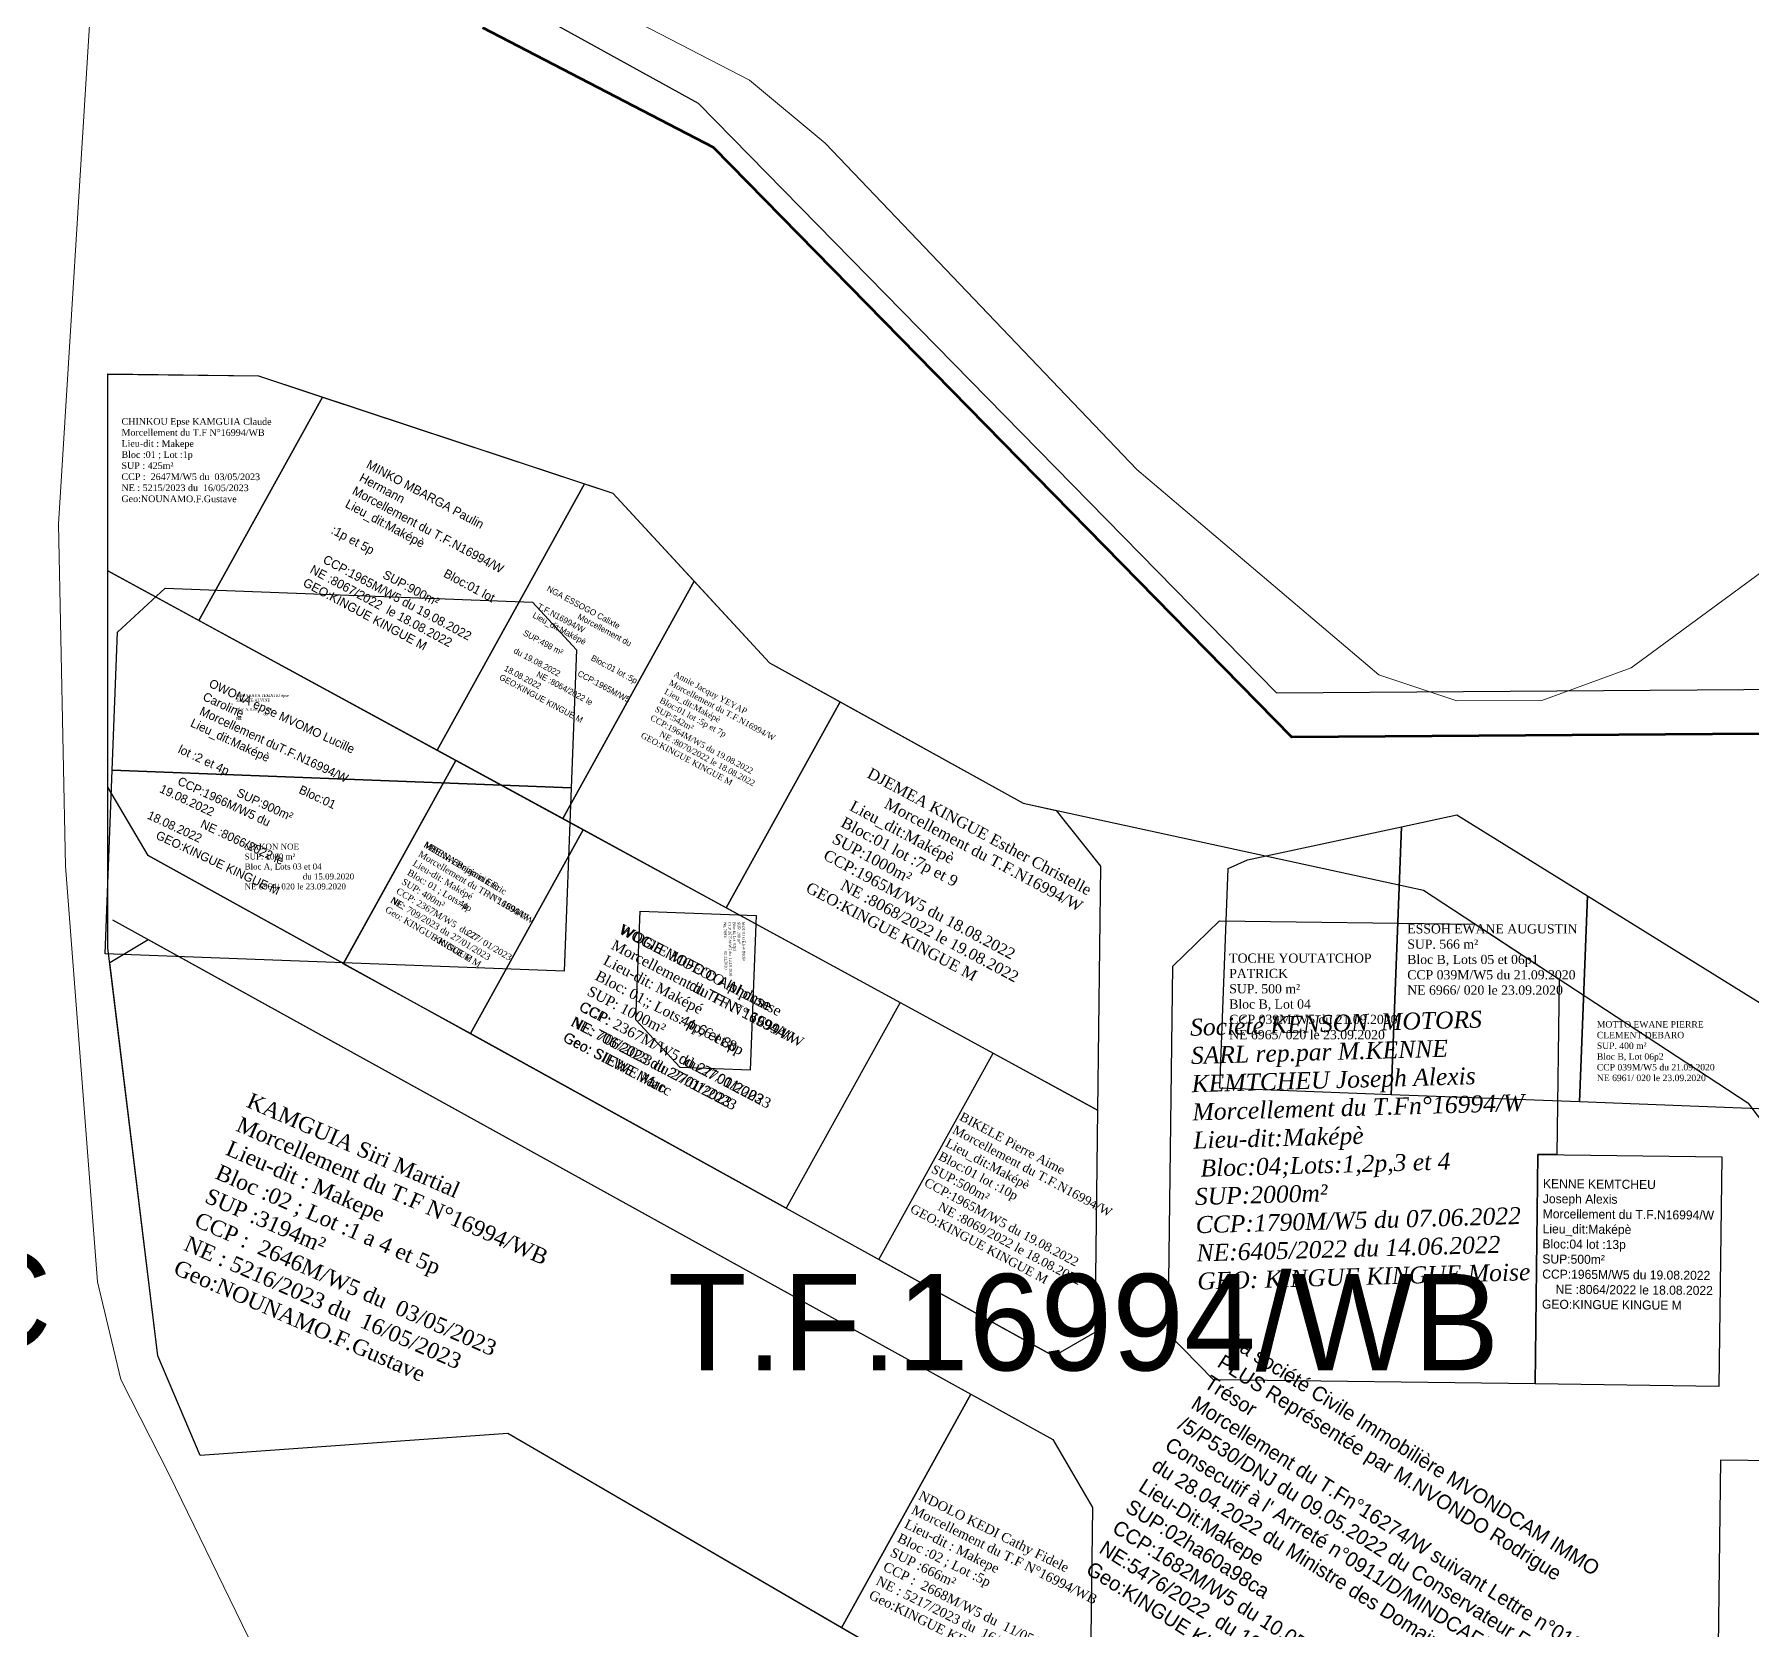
# Model space of a CAD drawing. Header units: millimetres. Extents: x 579832 to 917290, y 449831 to 1452191.
# Drawn here: x 581924.3 to 582111.3, y 450787.4 to 450961.2 of the extents above; entities that cross this region are included whole.
import ezdxf

# ---------------------------------------------------------------- set-up
doc = ezdxf.new("R2010")
doc.units = ezdxf.units.MM
doc.header["$LTSCALE"] = 10
for name, color, linetype in [('end maj 26 02 2021', 7, 'Continuous'), ('MAJ FEV 2022', 7, 'Continuous'), ('Parcelle MAJ', 6, 'Continuous'), ('TF 16274-w', 2, 'Continuous'), ('TF ANNULE-RETIRE', 6, 'Continuous')]:
    doc.layers.add(name, color=color, linetype=linetype)
doc.layers.add('MAJ APRES LE 13.01.2023', color=222, linetype='Continuous', lineweight=30)
doc.layers.add('Roads_others', color=24, linetype='Continuous', lineweight=9)
doc.styles.add('Times 1.0', font='times.ttf', dxfattribs={"width": 0.99, "height": 1})

msp = doc.modelspace()

# ---------------------------------------------------------------- linework, layer by layer
for p, q in [((581936.7, 450871.75), (582035.31, 450817.23)), ((581936.7, 450871.75), (582035.31, 450817.23)), ((581932.83, 450864.75), (582031.44, 450810.23)), ((581932.83, 450864.75), (582031.44, 450810.23))]:
    msp.add_line(p, q)
at = {"color": 3, "lineweight": -3, "flags": 128}
msp.add_lwpolyline([(581932.32, 450924.18), (581948.73, 450923.97)], dxfattribs=at)
msp.add_lwpolyline([(581932.32, 450924.18), (581948.73, 450923.97)], dxfattribs=at)
at = {"color": 3, "lineweight": 30, "flags": 128}
msp.add_lwpolyline([(582028.31, 450778.29), (581975.86, 450808.79), (581942.37, 450806.4), (581937.75, 450817.28), (581932.33, 450861.68), (581932.32, 450924.18), (581948.73, 450923.97), (581987.29, 450911.2), (582004.35, 450892.73), (582031.97, 450877.44), (582075.55, 450867.96), (582110.86, 450844.8), (582133.17, 450815.32), (582150.28, 450798.37), (582154.21, 450782.72)], dxfattribs=at)
msp.add_lwpolyline([(582028.31, 450778.29), (581975.86, 450808.79), (581942.37, 450806.4), (581937.75, 450817.28), (581932.33, 450861.68), (581932.32, 450924.18), (581948.73, 450923.97), (581987.29, 450911.2), (582004.35, 450892.73), (582031.97, 450877.44), (582075.55, 450867.96), (582110.86, 450844.8), (582133.17, 450815.32), (582150.28, 450798.37), (582154.21, 450782.72)], dxfattribs=at)
at = {"flags": 128}
for points in [[(581996.15, 450901.6), (582004.35, 450892.72), (582012.03, 450888.47), (581999.63, 450866.06), (581981.84, 450875.76)], [(581996.15, 450901.6), (582004.35, 450892.72), (582012.03, 450888.47), (581999.63, 450866.06), (581981.84, 450875.76)], [(582012.03, 450888.47), (582031.97, 450877.44), (582035.57, 450876.66), (582040.39, 450870.59), (582040.06, 450844.03), (581999.63, 450866.06)], [(582012.03, 450888.47), (582031.97, 450877.44), (582035.57, 450876.66), (582040.39, 450870.59), (582040.06, 450844.03), (581999.63, 450866.06)], [(581970.2, 450882.1), (581984.06, 450874.55), (581971.79, 450852.38), (581957.93, 450859.93)], [(581970.2, 450882.1), (581984.06, 450874.55), (581971.79, 450852.38), (581957.93, 450859.93)], [(581984.07, 450874.54), (582018.56, 450855.75), (582006.17, 450833.36), (581971.8, 450852.37)], [(581984.07, 450874.54), (582018.56, 450855.75), (582006.17, 450833.36), (581971.8, 450852.37)], [(582028.69, 450850.23), (582040.06, 450844.03), (582039.75, 450819.81), (582035.31, 450817.23), (582016.25, 450827.76)], [(582088, 450839.2), (582108, 450838.94), (582107.68, 450813.94), (582087.68, 450814.2)], [(582107.92, 450805.94), (582134.45, 450805.6), (582144.87, 450795.29), (582149.12, 450778.33), (582147.4, 450746.69), (582132.79, 450746.88), (582122.62, 450760.06), (582107.37, 450762.31)]]:
    msp.add_lwpolyline(points, close=True, dxfattribs=at)
at = {"color": 6, "lineweight": -3, "flags": 128}
msp.add_lwpolyline([(582053.32, 450864.64), (582081.16, 450864.28), (582090.31, 450858.28), (582090.07, 450839.17), (582088, 450839.2), (582087.68, 450814.2), (582052.68, 450814.64), (582047.75, 450819.7), (582048.25, 450859.7)], close=True, dxfattribs=at)
msp.add_lwpolyline([(582053.32, 450864.64), (582081.16, 450864.28), (582090.31, 450858.28), (582090.07, 450839.17), (582088, 450839.2), (582087.68, 450814.2), (582052.68, 450814.64), (582047.75, 450819.7), (582048.25, 450859.7)], close=True, dxfattribs=at)
at = {"color": 5, "lineweight": -3, "flags": 128}
msp.add_lwpolyline([(582087.68, 450814.2), (582088, 450839.2)], dxfattribs=at)
at = {"layer": 'end maj 26 02 2021', "color": 1, "flags": 128}
msp.add_lwpolyline([(581929, 450990.99), (581996.59, 450953.66), (582059.54, 450889.44), (582115.48, 450889.84), (582136.29, 450909.96), (582187.47, 450919.37), (582230.56, 450912.65), (582250.77, 450880.36), (582249.42, 450835.97), (582254.81, 450799.65), (582256.25, 450773.87), (582301.25, 450773.87), (582363.01, 450702.31), (582329.06, 450631.24), (582294.66, 450585.53), (582264.37, 450624.21), (582032.25, 450599), (582008.77, 450650.37), (581932.34, 450651.91), (581922.64, 450679.04), (581952.28, 450717.61), (581631.06, 450726.12)], dxfattribs=at)
msp.add_lwpolyline([(581929, 450990.99), (581996.59, 450953.66), (582059.54, 450889.44), (582115.48, 450889.84), (582136.29, 450909.96), (582187.47, 450919.37), (582230.56, 450912.65), (582250.77, 450880.36), (582249.42, 450835.97), (582254.81, 450799.65), (582256.25, 450773.87), (582301.25, 450773.87), (582363.01, 450702.31), (582329.06, 450631.24), (582294.66, 450585.53), (582264.37, 450624.21), (582032.25, 450599), (582008.77, 450650.37), (581932.34, 450651.91), (581922.64, 450679.04), (581952.28, 450717.61), (581631.06, 450726.12)], dxfattribs=at)
at = {"layer": 'end maj 26 02 2021', "color": 1, "lineweight": 30, "flags": 128}
msp.add_lwpolyline([(581929, 450990.99), (581996.59, 450953.66), (582059.54, 450889.44), (582115.48, 450889.84), (582136.29, 450909.96), (582187.47, 450919.37), (582230.56, 450912.65), (582250.77, 450880.36), (582249.42, 450835.97), (582254.81, 450799.65), (582256.25, 450773.87), (582301.25, 450773.87), (582363.01, 450702.31), (582329.06, 450631.24), (582294.66, 450585.53), (582264.37, 450624.21), (582032.25, 450599), (582008.77, 450650.37), (581932.34, 450651.91), (581922.64, 450679.04), (581952.28, 450717.61), (581631.06, 450726.12)], dxfattribs=at)
msp.add_lwpolyline([(581929, 450990.99), (581996.59, 450953.66), (582059.54, 450889.44), (582115.48, 450889.84), (582136.29, 450909.96), (582187.47, 450919.37), (582230.56, 450912.65), (582250.77, 450880.36), (582249.42, 450835.97), (582254.81, 450799.65), (582256.25, 450773.87), (582301.25, 450773.87), (582363.01, 450702.31), (582329.06, 450631.24), (582294.66, 450585.53), (582264.37, 450624.21), (582032.25, 450599), (582008.77, 450650.37), (581932.34, 450651.91), (581922.64, 450679.04), (581952.28, 450717.61), (581631.06, 450726.12)], dxfattribs=at)
at = {"layer": 'MAJ APRES LE 13.01.2023', "flags": 128}
for points in [[(581932.32, 450924.17), (581948.73, 450923.97), (581955.69, 450921.66), (581942.23, 450897.34), (581932.32, 450902.74)], [(581932.32, 450924.17), (581948.73, 450923.97), (581955.69, 450921.66), (581942.23, 450897.34), (581932.32, 450902.74)], [(581936.7, 450862.61), (582026.26, 450813.09), (582012.19, 450787.66), (581975.86, 450808.79), (581942.37, 450806.4), (581937.75, 450817.28), (581932.52, 450860.09)], [(582026.26, 450813.09), (582035.19, 450808.15), (582039.51, 450800.73), (582039.15, 450772.47), (582028.31, 450778.29), (582012.19, 450787.66)]]:
    msp.add_lwpolyline(points, close=True, dxfattribs=at)
at = {"layer": 'MAJ APRES LE 13.01.2023', "color": 6, "lineweight": 30, "flags": 128}
for points in [[(581970.2, 450882.1), (581984.06, 450874.55), (581971.79, 450852.38), (581957.93, 450859.93)], [(581970.2, 450882.1), (581984.06, 450874.55), (581971.79, 450852.38), (581957.93, 450859.93)], [(581984.07, 450874.54), (582018.56, 450855.75), (582006.17, 450833.36), (581971.8, 450852.37)], [(581984.07, 450874.54), (582018.56, 450855.75), (582006.17, 450833.36), (581971.8, 450852.37)]]:
    msp.add_lwpolyline(points, close=True, dxfattribs=at)
at = {"layer": 'Parcelle MAJ', "color": 6, "lineweight": 30, "flags": 128}
for points in [[(581955.69, 450921.66), (581984.21, 450912.21), (581968.16, 450883.21), (581942.23, 450897.34)], [(581955.69, 450921.66), (581984.21, 450912.21), (581968.16, 450883.21), (581942.23, 450897.34)], [(581984.21, 450912.21), (581987.29, 450911.2), (581996.15, 450901.6), (581981.84, 450875.76), (581968.16, 450883.21)], [(581984.21, 450912.21), (581987.29, 450911.2), (581996.15, 450901.6), (581981.84, 450875.76), (581968.16, 450883.21)], [(581932.32, 450902.74), (581970.2, 450882.1), (581957.96, 450860), (581936.7, 450871.75), (581932.32, 450879.17)], [(581932.32, 450902.74), (581970.2, 450882.1), (581957.96, 450860), (581936.7, 450871.75), (581932.32, 450879.17)], [(582012.03, 450888.47), (582031.97, 450877.44), (582035.57, 450876.66), (582040.39, 450870.59), (582040.06, 450844.03), (581999.63, 450866.06)], [(582012.03, 450888.47), (582031.97, 450877.44), (582035.57, 450876.66), (582040.39, 450870.59), (582040.06, 450844.03), (581999.63, 450866.06)]]:
    msp.add_lwpolyline(points, close=True, dxfattribs=at)
at = {"layer": 'Roads_others'}
for points in [[(581992.14, 451085.58), (581943.57, 451039.53), (581938.07, 451031.84), (581933.98, 451021.26), (581926.95, 450907.84), (581927.73, 450870.57), (581931.19, 450825.32), (581933.73, 450814.68), (581939.02, 450804.26), (581947.6, 450786.67), (581951.12, 450774.7), (581957.41, 450731.07), (581956.73, 450725.6), (581954.21, 450720.8), (581938.01, 450693.57), (581937.2, 450688.91), (581938.77, 450684.77), (581980.26, 450648.88), (581995.9, 450638.98), (582015.25, 450630.13), (582033.61, 450623.46), (582035.14, 450622.34), (582036.07, 450620.39), (582036.22, 450616.7)], [(581992.14, 451085.58), (581943.57, 451039.53), (581938.07, 451031.84), (581933.98, 451021.26), (581926.95, 450907.84), (581927.73, 450870.57), (581931.19, 450825.32), (581933.73, 450814.68), (581939.02, 450804.26), (581947.6, 450786.67), (581951.12, 450774.7), (581957.41, 450731.07), (581956.73, 450725.6), (581954.21, 450720.8), (581938.01, 450693.57), (581937.2, 450688.91), (581938.77, 450684.77), (581980.26, 450648.88), (581995.9, 450638.98), (582015.25, 450630.13), (582033.61, 450623.46), (582035.14, 450622.34), (582036.07, 450620.39), (582036.22, 450616.7)], [(581957.92, 450979.07), (582002.16, 450956.18), (582010.42, 450949.31), (582044.32, 450913.78), (582070.69, 450891.4), (582079.18, 450888.6), (582088.41, 450888.61), (582098.16, 450892.17), (582141.37, 450923.93), (582149.64, 450927.19), (582157.82, 450928.16), (582212.01, 450927.91), (582249.16, 450922.99), (582257.58, 450921.01), (582262.34, 450917.45), (582265.18, 450909.55), (582270.59, 450847.52), (582272.64, 450800.27), (582276.6, 450787.49), (582283.24, 450779.88), (582295.44, 450776.12), (582305.94, 450776.13), (582365.46, 450799.7)], [(581957.92, 450979.07), (582002.16, 450956.18), (582010.42, 450949.31), (582044.32, 450913.78), (582070.69, 450891.4), (582079.18, 450888.6), (582088.41, 450888.61), (582098.16, 450892.17), (582141.37, 450923.93), (582149.64, 450927.19), (582157.82, 450928.16), (582212.01, 450927.91), (582249.16, 450922.99), (582257.58, 450921.01), (582262.34, 450917.45), (582265.18, 450909.55), (582270.59, 450847.52), (582272.64, 450800.27), (582276.6, 450787.49), (582283.24, 450779.88), (582295.44, 450776.12), (582305.94, 450776.13), (582365.46, 450799.7)]]:
    msp.add_lwpolyline(points, dxfattribs=at)
at = {"layer": 'TF 16274-w', "color": 2, "linetype": 'ByBlock', "lineweight": 100, "flags": 128}
msp.add_lwpolyline([(582513.15, 451131.82), (582482.73, 450880.88), (582486.65, 450811.19), (582364.68, 450697.49), (582302.92, 450769.06), (582257.92, 450769.06), (582256.47, 450794.84), (582251.09, 450831.16), (582252.43, 450875.55), (582232.23, 450907.83), (582189.13, 450914.56), (582137.95, 450905.14), (582117.15, 450885.03), (582061.22, 450884.62), (581998.26, 450948.85), (581973.13, 450961.87)], dxfattribs=at)
msp.add_lwpolyline([(582513.15, 451131.82), (582482.73, 450880.88), (582486.65, 450811.19), (582364.68, 450697.49), (582302.92, 450769.06), (582257.92, 450769.06), (582256.47, 450794.84), (582251.09, 450831.16), (582252.43, 450875.55), (582232.23, 450907.83), (582189.13, 450914.56), (582137.95, 450905.14), (582117.15, 450885.03), (582061.22, 450884.62), (581998.26, 450948.85), (581973.13, 450961.87)], dxfattribs=at)
at = {"layer": 'TF ANNULE-RETIRE', "color": 251, "lineweight": 30, "flags": 128}
for points in [[(581938.57, 450900.85), (581978.54, 450899.32), (581983.35, 450894.13), (581982.77, 450879.12), (581932.81, 450881.04), (581933.38, 450896.05)], [(581938.57, 450900.85), (581978.54, 450899.32), (581983.35, 450894.13), (581982.77, 450879.12), (581932.81, 450881.04), (581933.38, 450896.05)], [(581938.57, 450900.85), (581978.54, 450899.32), (581983.35, 450894.13), (581982.77, 450879.12), (581932.81, 450881.04), (581933.38, 450896.05)], [(581938.57, 450900.85), (581978.54, 450899.32), (581983.35, 450894.13), (581982.77, 450879.12), (581932.81, 450881.04), (581933.38, 450896.05)], [(581932.81, 450881.04), (581982.77, 450879.12), (581982.01, 450859.14), (581932.04, 450861.05)], [(581932.81, 450881.04), (581982.77, 450879.12), (581982.01, 450859.14), (581932.04, 450861.05)], [(581932.81, 450881.04), (581982.77, 450879.12), (581982.01, 450859.14), (581932.04, 450861.05)], [(581932.81, 450881.04), (581982.77, 450879.12), (581982.01, 450859.14), (581932.04, 450861.05)], [(582079.18, 450876.18), (582093.39, 450867.35), (582092.53, 450844.92), (582072.02, 450845.7), (582073.14, 450874.88)], [(582079.18, 450876.18), (582093.39, 450867.35), (582092.53, 450844.92), (582072.02, 450845.7), (582073.14, 450874.88)], [(582079.18, 450876.18), (582093.39, 450867.35), (582092.53, 450844.92), (582072.02, 450845.7), (582073.14, 450874.88)], [(582079.18, 450876.18), (582093.39, 450867.35), (582092.53, 450844.92), (582072.02, 450845.7), (582073.14, 450874.88)], [(582073.14, 450874.88), (582072.02, 450845.7), (582053.37, 450846.42), (582054.29, 450870.32), (582056.37, 450871.29)], [(582073.14, 450874.88), (582072.02, 450845.7), (582053.37, 450846.42), (582054.29, 450870.32), (582056.37, 450871.29)], [(582073.14, 450874.88), (582072.02, 450845.7), (582053.37, 450846.42), (582054.29, 450870.32), (582056.37, 450871.29)], [(582073.14, 450874.88), (582072.02, 450845.7), (582053.37, 450846.42), (582054.29, 450870.32), (582056.37, 450871.29)], [(582093.39, 450867.35), (582115.08, 450853.88), (582123.16, 450843.74), (582092.53, 450844.92)], [(582093.39, 450867.35), (582115.08, 450853.88), (582123.16, 450843.74), (582092.53, 450844.92)], [(582093.39, 450867.35), (582115.08, 450853.88), (582123.16, 450843.74), (582092.53, 450844.92)], [(582093.39, 450867.35), (582115.08, 450853.88), (582123.16, 450843.74), (582092.53, 450844.92)], [(581990.26, 450865.69), (582002.88, 450865.21), (582002.23, 450848.38), (581994.62, 450848.67), (581989.81, 450853.86)], [(581990.26, 450865.69), (582002.88, 450865.21), (582002.23, 450848.38), (581994.62, 450848.67), (581989.81, 450853.86)], [(581990.26, 450865.69), (582002.88, 450865.21), (582002.23, 450848.38), (581994.62, 450848.67), (581989.81, 450853.86)], [(581990.26, 450865.69), (582002.88, 450865.21), (582002.23, 450848.38), (581994.62, 450848.67), (581989.81, 450853.86)]]:
    msp.add_lwpolyline(points, close=True, dxfattribs=at)

# ---------------------------------------------------------------- texts
at = {"attachment_point": 1}
for s, insert, char_height, width, rotation in [('\\A1;MINKO MBARGA Paulin Hermann                                       {\\C1;Morcellement du T.F.N16994/W}                               \\PLieu_dit:Maképè                                                               Bloc:01 lot :1p et 5p                                                           SUP:900m²                                                                      CCP:1965M/W5 du 19.08.2022                                                   NE :8067/2022  le 18.08.2022                                        GEO:KINGUE KINGUE M', (581960.83, 450914.87), 0.97285, 19.0792, 331.7867), ('\\A1;MINKO MBARGA Paulin Hermann                                       {\\C1;Morcellement du T.F.N16994/W}                               \\PLieu_dit:Maképè                                                               Bloc:01 lot :1p et 5p                                                           SUP:900m²                                                                      CCP:1965M/W5 du 19.08.2022                                                   NE :8067/2022  le 18.08.2022                                        GEO:KINGUE KINGUE M', (581960.83, 450914.87), 0.97285, 19.0792, 331.7867), ('\\A1;NGA ESSOGO Calixte                                          {\\C1;Morcellement du T.F.N16994/W}                               \\PLieu_dit:Maképè                                                                  Bloc:01 lot :5p                                                              SUP:498 m²                                                                      CCP:1965M/W5 du 19.08.2022                                                   NE :8064/2022 le 18.08.2022                                        GEO:KINGUE KINGUE M', (581980.35, 450901.17), 0.65623, 14.4855, 331.7867), ('\\A1;NGA ESSOGO Calixte                                          {\\C1;Morcellement du T.F.N16994/W}                               \\PLieu_dit:Maképè                                                                  Bloc:01 lot :5p                                                              SUP:498 m²                                                                      CCP:1965M/W5 du 19.08.2022                                                   NE :8064/2022 le 18.08.2022                                        GEO:KINGUE KINGUE M', (581980.35, 450901.17), 0.65623, 14.4855, 331.7867), ('\\A1;OWONA epse MVOMO Lucille \\PCaroline\\P {\\C1;Morcellement duT.F.N16994/W}                          \\PLieu_dit:Maképè                                                                  Bloc:01 lot :2 et 4p                                                           SUP:900m²                                                                      CCP:1966M/W5 du 19.08.2022                                                   NE :8066/2022 le 18.08.2022                                        GEO:KINGUE KINGUE M', (581943.64, 450891.01), 0.95023, 18.6225, 334.936), ('\\A1;OWONA epse MVOMO Lucille \\PCaroline\\P {\\C1;Morcellement duT.F.N16994/W}                          \\PLieu_dit:Maképè                                                                  Bloc:01 lot :2 et 4p                                                           SUP:900m²                                                                      CCP:1966M/W5 du 19.08.2022                                                   NE :8066/2022 le 18.08.2022                                        GEO:KINGUE KINGUE M', (581943.64, 450891.01), 0.95023, 18.6225, 334.936), ('\\A1;{\\fTimes New Roman|b0|i0|c0|p18;Annie Jacquy YEYAP                                        \\C1;Morcellement du T.F.N16994/W\\C256;                               \\PLieu_dit:Maképè                                                                  Bloc:01 lot :5p et 7p                                                           SUP:542m²                                                                      CCP:1964M/W5 du 19.08.2022                                                   NE :8070/2022 le 18.08.2022                                        GEO:KINGUE KINGUE M}', (581994.16, 450891.87), 0.64945, 23.1977, 331.7867), ('\\A1;{\\fTimes New Roman|b0|i0|c0|p18;Annie Jacquy YEYAP                                        \\C1;Morcellement du T.F.N16994/W\\C256;                               \\PLieu_dit:Maképè                                                                  Bloc:01 lot :5p et 7p                                                           SUP:542m²                                                                      CCP:1964M/W5 du 19.08.2022                                                   NE :8070/2022 le 18.08.2022                                        GEO:KINGUE KINGUE M}', (581994.16, 450891.87), 0.64945, 23.1977, 331.7867), ('\\A1;{\\fTimes New Roman|b0|i0|c0|p18;DJEMEA KINGUE Esther Christelle                                          \\C1;Morcellement du T.F.N16994/W\\C256;                               \\PLieu_dit:Maképè                                                                  Bloc:01 lot :7p et 9                                                            SUP:1000m²                                                                      CCP:1965M/W5 du 18.08.2022                                                   NE :8068/2022 le 19.08.2022                                        GEO:KINGUE KINGUE M}', (582015.44, 450881.36), 1.20985, 43.2145, 331.7867), ('\\A1;{\\fTimes New Roman|b0|i0|c0|p18;DJEMEA KINGUE Esther Christelle                                          \\C1;Morcellement du T.F.N16994/W\\C256;                               \\PLieu_dit:Maképè                                                                  Bloc:01 lot :7p et 9                                                            SUP:1000m²                                                                      CCP:1965M/W5 du 18.08.2022                                                   NE :8068/2022 le 19.08.2022                                        GEO:KINGUE KINGUE M}', (582015.44, 450881.36), 1.20985, 43.2145, 331.7867), ('{\\fTimes New Roman|b0|i1|c0|p18;\\C6;Société KENSON  MOTORS\\PSARL rep.par M.KENNE \\PKEMTCHEU Joseph Alexis\\C256;\\P\\C1;Morcellement du T.Fn%%D16994/W\\P\\C6;Lieu-dit:Maképè\\P Bloc:04;Lots:1,2p,3 et 4\\PSUP:2000m²\\PCCP:1790M/W5 du 07.06.2022\\PNE:6405/2022 du 14.06.2022\\P\\C1;GEO: KINGUE KINGUE Moise}', (582050.1, 450853.95), 1.8429, 51.3449, 1.6365), ('\\A1;{\\fTimes New Roman|b0|i0|c0|p18;BIKELE Pierre Aime                                          \\C1;Morcellement du T.F.N16994/W\\C256;                               \\PLieu_dit:Maképè                                                                  Bloc:01 lot :10p                                                            SUP:500m²                                                                      CCP:1965M/W5 du 19.08.2022                                                   NE :8069/2022 le 18.08.2022                                        GEO:KINGUE KINGUE M}', (582025.4, 450843.85), 0.97418, 34.7966, 331.7867), ('\\A1;KENNE KEMTCHEU \\PJoseph Alexis            \\P{\\C1;Morcellement du T.F.N16994/W}                               \\PLieu_dit:Maképè                                                                  Bloc:04 lot :13p                                                              SUP:500m²                                                                      CCP:1965M/W5 du 19.08.2022                                                   NE :8064/2022 le 18.08.2022                                        GEO:KINGUE KINGUE M', (582088.55, 450836.51), 0.98434, 35.1598, 359.518)]:
    msp.add_mtext(s, dxfattribs=dict(at, insert=insert, char_height=char_height, width=width, rotation=rotation))
at = {"layer": 'end maj 26 02 2021', "color": 5, "linetype": 'ByBlock'}
msp.add_text('LAC', height=10.5, dxfattribs=at).set_placement((581898.89, 450818.11))
at = {"layer": 'end maj 26 02 2021', "color": 3, "linetype": 'ByBlock'}
msp.add_text('T.F.16994/WB', height=10.5, dxfattribs=at).set_placement((581993.27, 450815.68))
at = {"layer": 'end maj 26 02 2021', "color": 252, "linetype": 'ByBlock', "lineweight": -3, "ltscale": 0.0014, "insert": (581946.31, 450889.31), "char_height": 0.3, "width": 20.4243, "attachment_point": 1, "style": 'Times 1.0'}
for s in ['{\\C256;DOUNHAYA TEMATIO épse\\PZANGUE ALVINE\\PSUP. 976 m²\\PBloc A, Lots 01 et 02\\PCCP 038M/W5 du 15.09.2020\\PNE 6963/ 020 le 23.09.2020}', '{\\C9;DOUNHAYA TEMATIO épse\\PZANGUE ALVINE\\PSUP. 976 m²\\PBloc A, Lots 01 et 02\\PCCP 038M/W5 du 15.09.2020\\PNE 6963/ 020 le 23.09.2020}', '{\\C256;DOUNHAYA TEMATIO épse\\PZANGUE ALVINE\\PSUP. 976 m²\\PBloc A, Lots 01 et 02\\PCCP 038M/W5 du 15.09.2020\\PNE 6963/ 020 le 23.09.2020}', '{\\C9;DOUNHAYA TEMATIO épse\\PZANGUE ALVINE\\PSUP. 976 m²\\PBloc A, Lots 01 et 02\\PCCP 038M/W5 du 15.09.2020\\PNE 6963/ 020 le 23.09.2020}']:
    msp.add_mtext(s, dxfattribs=at)
at = {"layer": 'end maj 26 02 2021', "color": 1, "linetype": 'ByBlock', "insert": (581967.01, 450873.32), "char_height": 0.7043, "width": 24.8597, "attachment_point": 1, "rotation": 329.116}
msp.add_mtext('\\A1;{\\fTimes New Roman|b0|i0|c0|p18;\\C3;MBENA Benjamin Eric  \\P\\C1;Morcellement du TF N° 16994/W \\P\\C7;Lieu-dit: Maképé\\PBloc: 01 ; Lots: 4p\\PSUP: 400m²\\PCCP: 2367M/W5  du 27/ 01/2023\\PNE: 709/2023 du 27/01/2023\\P\\C1;Geo: KINGUE KINGUE M}', dxfattribs=at)
msp.add_mtext('\\A1;{\\fTimes New Roman|b0|i0|c0|p18;\\C3;MBENA Benjamin Eric  \\P\\C1;Morcellement du TF N° 16994/W \\P\\C7;Lieu-dit: Maképé\\PBloc: 01 ; Lots: 4p\\PSUP: 400m²\\PCCP: 2367M/W5  du 27/ 01/2023\\PNE: 709/2023 du 27/01/2023\\P\\C1;Geo: KINGUE KINGUE M}', dxfattribs=at)
at = {"layer": 'end maj 26 02 2021', "color": 150, "linetype": 'ByBlock', "lineweight": -3, "ltscale": 0.0014, "attachment_point": 1, "style": 'Times 1.0'}
for s, insert, char_height, width in [('{\\C256;ESSOH EWANE AUGUSTIN\\PSUP. 566 m²\\PBloc B, Lots 05 et 06p1\\PCCP 039M/W5 du 21.09.2020\\PNE 6966/ 020 le 23.09.2020}', (582073.77, 450864.26), 1, 68.081), ('{\\C256;ESSOH EWANE AUGUSTIN\\PSUP. 566 m²\\PBloc B, Lots 05 et 06p1\\PCCP 039M/W5 du 21.09.2020\\PNE 6966/ 020 le 23.09.2020}', (582073.77, 450864.26), 1, 68.081), ('{\\C256;TOCHE YOUTATCHOP \\PPATRICK\\PSUP. 500 m²\\PBloc B, Lot 04\\PCCP 039M/W5 du 21.09.2020\\PNE 6965/ 020 le 23.09.2020}', (582054.39, 450861.07), 1, 68.081), ('{\\C256;MOTTO EWANE PIERRE \\PCLEMENT DEBARO\\PSUP. 400 m²\\PBloc B, Lot 06p2\\PCCP 039M/W5 du 21.09.2020\\PNE 6961/ 020 le 23.09.2020}', (582094.41, 450853.71), 0.7, 47.6567)]:
    msp.add_mtext(s, dxfattribs=dict(at, insert=insert, char_height=char_height, width=width))
at = {"layer": 'MAJ APRES LE 13.01.2023', "attachment_point": 1}
for s, insert, char_height, width, rotation in [('{\\fTimes New Roman|b0|i0|c0|p18;CHINKOU Epse KAMGUIA Claude\\P\\C1;Morcellement du T.F N°16994/WB     \\P\\C256;Lieu-dit : Makepe\\PBloc :01 ; Lot :1p\\PSUP : 425m²\\PCCP :  2647M/W5 du  03/05/2023\\PNE : 5215/2023 du  16/05/2023\\P\\C1;Geo:NOUNAMO.F.Gustave}', (581933.81, 450919.38), 0.7223, 15.5054, 359.9301), ('{\\fTimes New Roman|b0|i0|c0|p18;CHINKOU Epse KAMGUIA Claude\\P\\C1;Morcellement du T.F N°16994/WB     \\P\\C256;Lieu-dit : Makepe\\PBloc :01 ; Lot :1p\\PSUP : 425m²\\PCCP :  2647M/W5 du  03/05/2023\\PNE : 5215/2023 du  16/05/2023\\P\\C1;Geo:NOUNAMO.F.Gustave}', (581933.81, 450919.38), 0.7223, 15.5054, 359.9301), ('{\\fTimes New Roman|b0|i0|c0|p18;KAMGUIA Siri Martial\\P\\C1;Morcellement du T.F N°16994/WB     \\P\\C256;Lieu-dit : Makepe\\PBloc :02 ; Lot :1 a 4 et 5p\\PSUP :3194m²\\PCCP :  2646M/W5 du  03/05/2023\\PNE : 5216/2023 du  16/05/2023\\P\\C1;Geo:NOUNAMO.F.Gustave}', (581947.97, 450845.97), 1.7001, 36.495, 336.3743), ('{\\fTimes New Roman|b0|i0|c0|p18;NDOLO KEDI Cathy Fidele\\P\\C1;Morcellement du T.F N°16994/WB     \\P\\C256;Lieu-dit : Makepe\\PBloc :02 ; Lot :5p\\PSUP :666m²\\PCCP :  2668M/W5 du  11/05/2023\\PNE : 5217/2023 du  16/05/2023\\P\\C1;Geo:KINGUE KINGUE Moise}', (582020.93, 450802.62), 1.036, 22.2388, 333.5093)]:
    msp.add_mtext(s, dxfattribs=dict(at, insert=insert, char_height=char_height, width=width, rotation=rotation))
at = {"layer": 'MAJ APRES LE 13.01.2023', "color": 6, "lineweight": 30, "attachment_point": 1}
for s, insert, char_height, width, rotation in [('\\A1;{\\C7;MBENA Benjamin Eric\\C3;  \\P\\C1;Morcellement du TF N° 16994/W \\P\\C7;Lieu-dit: Maképé\\PBloc: 01 ; Lots: 4p\\PSUP: 400m²\\PCCP: 2367M/W5  du 27/ 01/2023\\PNE: 709/2023 du 27/01/2023\\P\\C1;Geo: KINGUE KINGUE M}', (581967.01, 450873.32), 0.7043, 24.8597, 329.116), ('\\A1;{\\C7;MBENA Benjamin Eric\\C3;  \\P\\C1;Morcellement du TF N° 16994/W \\P\\C7;Lieu-dit: Maképé\\PBloc: 01 ; Lots: 4p\\PSUP: 400m²\\PCCP: 2367M/W5  du 27/ 01/2023\\PNE: 709/2023 du 27/01/2023\\P\\C1;Geo: KINGUE KINGUE M}', (581967.01, 450873.32), 0.7043, 24.8597, 329.116), ("\\A1;{\\fTimes New Roman|b0|i0|c0|p18;\\C3;WOGIE MOFO'O Alphonse  \\P\\C1;Morcellement du TF N° 16994/W \\P\\C7;Lieu-dit: Maképé\\PBloc: 01 ; Lots: 4p,6 et 8p\\PSUP: 1000m²\\PCCP: 2367M/W5  du 27/ 01/2023\\PNE: 706/2023 du 27/01/2023\\P\\C1;Geo: SIEWE Marc}", (581988.42, 450864.31), 1.1345, 40.0431, 332.4148), ("\\A1;{\\fTimes New Roman|b0|i0|c0|p18;\\C3;WOGIE MOFO'O Alphonse  \\P\\C1;Morcellement du TF N° 16994/W \\P\\C7;Lieu-dit: Maképé\\PBloc: 01 ; Lots: 4p,6 et 8p\\PSUP: 1000m²\\PCCP: 2367M/W5  du 27/ 01/2023\\PNE: 706/2023 du 27/01/2023\\P\\C1;Geo: SIEWE Marc}", (581988.42, 450864.31), 1.1345, 40.0431, 332.4148), ("\\A1;{\\C7;WOGIE MOFO'O Alphonse  \\P\\C1;Morcellement du TF N° 16994/W \\P\\C7;Lieu-dit: Maképé\\PBloc: 01 ; Lots: 4p,6 et 8p\\PSUP: 1000m²\\PCCP: 2367M/W5  du 27/ 01/2023\\PNE: 706/2023 du 27/01/2023\\P\\C1;Geo: SIEWE Marc}", (581988.42, 450864.31), 1.1345, 40.0431, 332.4148), ("\\A1;{\\C7;WOGIE MOFO'O Alphonse  \\P\\C1;Morcellement du TF N° 16994/W \\P\\C7;Lieu-dit: Maképé\\PBloc: 01 ; Lots: 4p,6 et 8p\\PSUP: 1000m²\\PCCP: 2367M/W5  du 27/ 01/2023\\PNE: 706/2023 du 27/01/2023\\P\\C1;Geo: SIEWE Marc}", (581988.42, 450864.31), 1.1345, 40.0431, 332.4148)]:
    msp.add_mtext(s, dxfattribs=dict(at, insert=insert, char_height=char_height, width=width, rotation=rotation))
at = {"layer": 'MAJ FEV 2022', "color": 2, "insert": (582055.25, 450819.76), "char_height": 1.6, "width": 237.1258, "attachment_point": 1, "rotation": 327.6022}
msp.add_mtext("\\A1;{\\C256;La soci\\A0;été Civile Immobilière MVONDCAM IMMO \\PPLUS Représentée par M.NVONDO Rodrigue \\PTrésor\\P\\A1;\\C1;Morcellement du T.Fn%%D16274/W suivant Lettre n%%D0184/Y.10/MINDCAF\\P/5/P530/DNJ du 09.05.2022 du Conservateur Foncier du Wouri B \\PConsecutif \\A0;à l' Arrreté n%%D0911/D/MINDCAF/SG/D1/D12/D124 \\Pdu 28.04.2022 du Ministre des Domaines du Cadastre et des Affaires Foncières\\A1;\\P\\C256;Lieu-Dit:Makepe\\PSUP:02ha60a98ca\\PCCP:1682M/W5 du 10.05.2022\\PNE:5476/2022  du 10/05/2022 \\P\\C1;Geo:KINGUE KINGUE Moise}", dxfattribs=at)
at = {"layer": 'TF ANNULE-RETIRE', "color": 251, "lineweight": 30, "attachment_point": 1, "style": 'Times 1.0'}
for s, insert, char_height, width in [('{\\fTimes New Roman|b0|i0|c186|p18;\\C251;MAKON NOE\\PSUP. 1000 m²\\PBloc A, Lots 03 et 04\\PCCP 038M/W5 du 15.09.2020\\PNE 6964/ 020 le 23.09.2020}', (581947.21, 450873.04), 0.6508, 68.081), ('{\\fTimes New Roman|b0|i0|c186|p18;\\C251;MAKON NOE\\PSUP. 1000 m²\\PBloc A, Lots 03 et 04\\PCCP 038M/W5 du 15.09.2020\\PNE 6964/ 020 le 23.09.2020}', (581947.21, 450873.04), 0.6508, 68.081), ('{\\C256;ESSOH EWANE AUGUSTIN\\PSUP. 566 m²\\PBloc B, Lots 05 et 06p1\\PCCP 039M/W5 du 21.09.2020\\PNE 6966/ 020 le 23.09.2020}', (582073.77, 450864.26), 1, 68.081), ('{\\C256;ESSOH EWANE AUGUSTIN\\PSUP. 566 m²\\PBloc B, Lots 05 et 06p1\\PCCP 039M/W5 du 21.09.2020\\PNE 6966/ 020 le 23.09.2020}', (582073.77, 450864.26), 1, 68.081), ('{\\C256;TOCHE YOUTATCHOP \\PPATRICK\\PSUP. 500 m²\\PBloc B, Lot 04\\PCCP 039M/W5 du 21.09.2020\\PNE 6965/ 020 le 23.09.2020}', (582054.39, 450861.07), 1, 68.081), ('{\\C256;MOTTO EWANE PIERRE \\PCLEMENT DEBARO\\PSUP. 400 m²\\PBloc B, Lot 06p2\\PCCP 039M/W5 du 21.09.2020\\PNE 6961/ 020 le 23.09.2020}', (582094.41, 450853.71), 0.7, 47.6567)]:
    msp.add_mtext(s, dxfattribs=dict(at, insert=insert, char_height=char_height, width=width))
at = {"layer": 'TF ANNULE-RETIRE', "color": 251, "lineweight": 30, "insert": (582001.65, 450864.52), "char_height": 0.3, "width": 47.6567, "attachment_point": 1, "rotation": 271.3142, "style": 'Times 1.0'}
msp.add_mtext('{\\fTimes New Roman|b0|i0|c186|p18;MOUAFO Elvis Berlin\\PSUP. 200 m²\\PBloc B, Lot 02p1\\PCCP 2675M/W5 du  12.10.2020\\PNE 7893/ 020 le 02.11.2020}', dxfattribs=at)
msp.add_mtext('{\\fTimes New Roman|b0|i0|c186|p18;MOUAFO Elvis Berlin\\PSUP. 200 m²\\PBloc B, Lot 02p1\\PCCP 2675M/W5 du  12.10.2020\\PNE 7893/ 020 le 02.11.2020}', dxfattribs=at)

doc.saveas('drawing.dxf')
